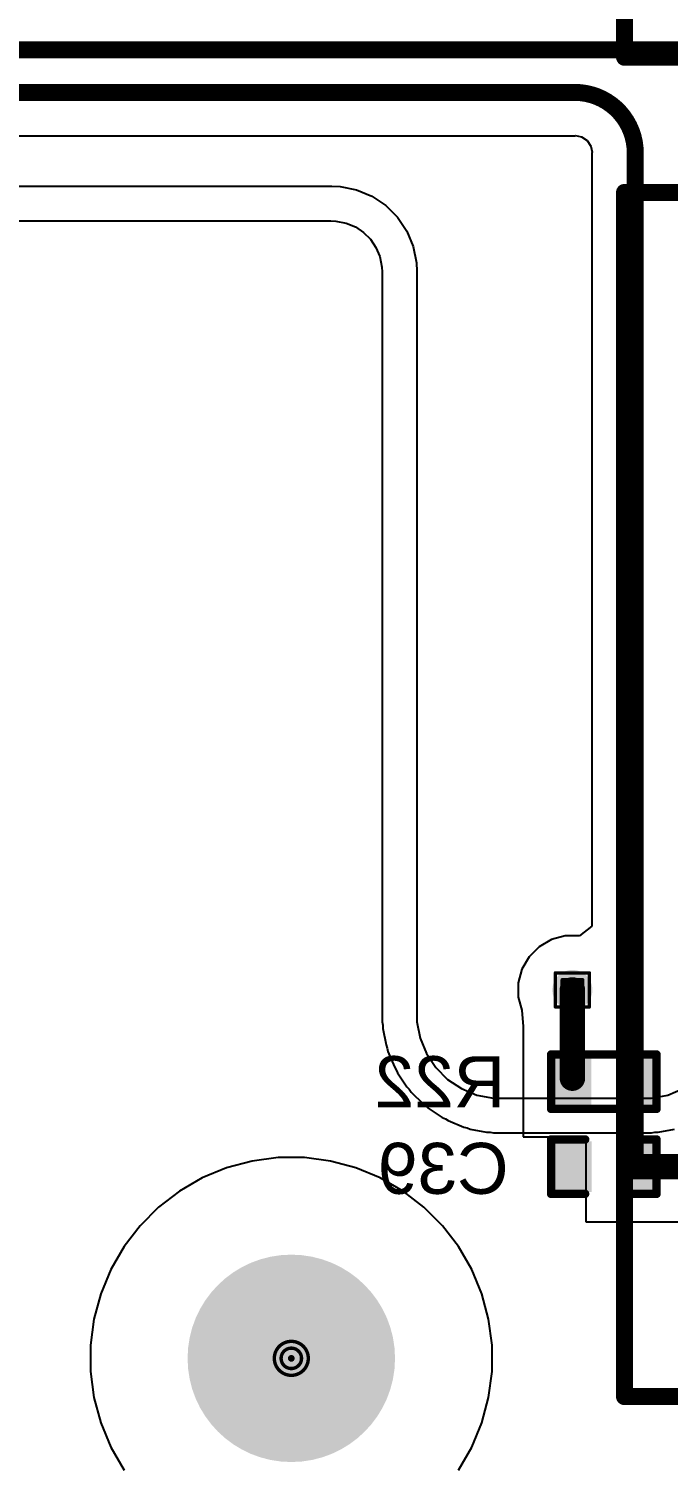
# Model space of a CAD drawing. Header units: inches. Extents: x 0 to 386, y 0 to 148.
# Drawn here: x 164.97 to 174.52, y 10.62 to 32.07 of the extents above; entities that cross this region are included whole.
import ezdxf

# ---------------------------------------------------------------- set-up
doc = ezdxf.new("R2010")
doc.units = ezdxf.units.IN
for name, color, linetype in [('Bottom Layer', 5, 'Continuous'), ('Bottom Overlay', 54, 'Continuous'), ('Bottom Paste', 16, 'Continuous'), ('Bottom Solder', 6, 'Continuous'), ('Drill Drawing', 1, 'Continuous'), ('Multi-Layer', 9, 'Continuous'), ('Pad Holes', 156, 'Continuous'), ('Top Layer', 1, 'Continuous'), ('Top Overlay', 2, 'Continuous'), ('Top Solder', 216, 'Continuous'), ('Via Holes', 16, 'Continuous')]:
    doc.layers.add(name, color=color, linetype=linetype)
doc.styles.add('Arial', font='', dxfattribs={"height": 0.2})
doc.styles.get('Arial').set_extended_font_data('Arial')

# ---------------------------------------------------------------- blocks, each defined once
blk = doc.blocks.new('R___0402_B_51')
at = {"layer": 'Bottom Layer'}
for points in [[(-0.2412999999999999, 0.3174999999999999), (-0.2413000000000001, -0.3175), (-0.6985, -0.3174999999999999), (-0.6985, 0.3175)], [(0.6985, 0.3174999999999999), (0.6985, -0.3175), (0.2412999999999999, -0.3174999999999999), (0.2413000000000001, 0.3175)]]:
    blk.add_hatch(color=5, dxfattribs=at).paths.add_polyline_path(points)
at = {"layer": 'Bottom Paste'}
for points in [[(-0.2412999999999999, 0.3174999999999999), (-0.2413000000000001, -0.3175), (-0.6985, -0.3174999999999999), (-0.6985, 0.3175)], [(0.6985, 0.3174999999999999), (0.6985, -0.3175), (0.2412999999999999, -0.3174999999999999), (0.2413000000000001, 0.3175)]]:
    blk.add_hatch(color=16, dxfattribs=at).paths.add_polyline_path(points)
at = {"layer": 'Bottom Solder'}
for points in [[(-0.1862988399999999, 0.3725011599999999), (-0.18629884, -0.3725011600000001), (-0.75350116, -0.3725011599999999), (-0.75350116, 0.3725011600000001)], [(0.75350116, 0.3725011599999999), (0.75350116, -0.3725011600000001), (0.1862988399999999, -0.3725011599999999), (0.18629884, 0.3725011600000001)]]:
    blk.add_hatch(color=6, dxfattribs=at).paths.add_polyline_path(points)
at = {"layer": 'Bottom Overlay'}
for points, const_width in [([(-0.7874, 0.4064), (0.7874, 0.4064)], 0.127), ([(-0.7874, -0.4064), (-0.7874, 0.4064)], 0.127), ([(-0.8128, 0.4318), (0.8128, 0.4318)], 0.0032258), ([(0.7874, -0.4064), (0.7874, 0.4064)], 0.127), ([(-0.7874, -0.4064), (0.7874, -0.4064)], 0.127)]:
    blk.add_lwpolyline(points, dxfattribs=dict(at, const_width=const_width))
for points, const_width in [([(-0.8191499999999999, 0.4064, 1), (-0.7556499999999999, 0.4064, 1)], 0.0635), ([(-0.8191499999999999, 0.4064, 1), (-0.7556499999999999, 0.4064, 1)], 0.0635), ([(-0.81360518, 0.4318, 1), (-0.8119948199999999, 0.4318, 1)], 0.0016129), ([(0.7556499999999999, 0.4064, 1), (0.8191499999999999, 0.4064, 1)], 0.0635), ([(0.7556499999999999, 0.4064, 1), (0.8191499999999999, 0.4064, 1)], 0.0635), ([(0.8119948199999999, 0.4318, 1), (0.81360518, 0.4318, 1)], 0.0016129), ([(-0.8191499999999999, -0.4064, 1), (-0.7556499999999999, -0.4064, 1)], 0.0635), ([(-0.8191499999999999, -0.4064, 1), (-0.7556499999999999, -0.4064, 1)], 0.0635), ([(0.7556499999999999, -0.4064, 1), (0.8191499999999999, -0.4064, 1)], 0.0635), ([(0.7556499999999999, -0.4064, 1), (0.8191499999999999, -0.4064, 1)], 0.0635)]:
    blk.add_lwpolyline(points, format="xyb", close=True, dxfattribs=dict(at, const_width=const_width))
blk = doc.blocks.new('____0402_B_87')
at = {"layer": 'Bottom Layer'}
for points in [[(-0.2412999999999999, 0.3174999999999999), (-0.2413000000000001, -0.3175), (-0.6985, -0.3174999999999999), (-0.6985, 0.3175)], [(0.6985, 0.3174999999999999), (0.6985, -0.3175), (0.2412999999999999, -0.3174999999999999), (0.2413000000000001, 0.3175)]]:
    blk.add_hatch(color=5, dxfattribs=at).paths.add_polyline_path(points)
at = {"layer": 'Bottom Paste'}
for points in [[(-0.2412999999999999, 0.3174999999999999), (-0.2413000000000001, -0.3175), (-0.6985, -0.3174999999999999), (-0.6985, 0.3175)], [(0.6985, 0.3174999999999999), (0.6985, -0.3175), (0.2412999999999999, -0.3174999999999999), (0.2413000000000001, 0.3175)]]:
    blk.add_hatch(color=16, dxfattribs=at).paths.add_polyline_path(points)
at = {"layer": 'Bottom Solder'}
for points in [[(-0.1813001199999999, 0.3774998799999999), (-0.1813001200000001, -0.3774998800000001), (-0.7584998799999999, -0.3774998799999999), (-0.7584998799999999, 0.3774998800000001)], [(0.7584998799999999, 0.3774998799999999), (0.7584998799999999, -0.3774998800000001), (0.1813001199999999, -0.3774998799999999), (0.1813001200000001, 0.3774998800000001)]]:
    blk.add_hatch(color=6, dxfattribs=at).paths.add_polyline_path(points)
at = {"layer": 'Bottom Overlay', "const_width": 0.127}
for points in [[(-0.7874, 0.4064), (-0.2794, 0.4064)], [(-0.7874, -0.4064), (-0.7874, 0.4064)], [(0.2794, 0.4064), (0.7874, 0.4064)], [(0.7874, -0.4064), (0.7874, 0.4064)], [(-0.7874, -0.4064), (-0.2794, -0.4064)], [(0.2794, -0.4064), (0.7874, -0.4064)]]:
    blk.add_lwpolyline(points, dxfattribs=at)
at = {"layer": 'Bottom Overlay', "const_width": 0.0635}
for points in [[(-0.8191499999999999, 0.4064, 1), (-0.7556499999999999, 0.4064, 1)], [(-0.8191499999999999, 0.4064, 1), (-0.7556499999999999, 0.4064, 1)], [(-0.31115, 0.4064, 1), (-0.24765, 0.4064, 1)], [(0.24765, 0.4064, 1), (0.31115, 0.4064, 1)], [(0.7556499999999999, 0.4064, 1), (0.8191499999999999, 0.4064, 1)], [(0.7556499999999999, 0.4064, 1), (0.8191499999999999, 0.4064, 1)], [(-0.8191499999999999, -0.4064, 1), (-0.7556499999999999, -0.4064, 1)], [(-0.8191499999999999, -0.4064, 1), (-0.7556499999999999, -0.4064, 1)], [(-0.31115, -0.4064, 1), (-0.24765, -0.4064, 1)], [(0.24765, -0.4064, 1), (0.31115, -0.4064, 1)], [(0.7556499999999999, -0.4064, 1), (0.8191499999999999, -0.4064, 1)], [(0.7556499999999999, -0.4064, 1), (0.8191499999999999, -0.4064, 1)]]:
    blk.add_lwpolyline(points, format="xyb", close=True, dxfattribs=at)

msp = doc.modelspace()

# ---------------------------------------------------------------- hatches: boundary and pattern name
at = {"layer": 'Bottom Layer'}
h = msp.add_hatch(color=5, dxfattribs=at)
edge = h.paths.add_edge_path()
edge.add_arc((173.08984686, 17.69898416), 0.2999994, 0, 360)
at = {"layer": 'Bottom Solder'}
h = msp.add_hatch(color=6, dxfattribs=at)
edge = h.paths.add_edge_path()
edge.add_arc((168.88986034, 12.19200762), 0.0508, 0, 360)
at = {"layer": 'Pad Holes'}
h = msp.add_hatch(color=7, dxfattribs=at)
edge = h.paths.add_edge_path()
edge.add_arc((168.88986034, 12.19200762), 1.54999944, 0, 360)
at = {"layer": 'Top Layer'}
h = msp.add_hatch(color=1, dxfattribs=at)
edge = h.paths.add_edge_path()
edge.add_arc((173.08984686, 17.69898416), 0.2999994, 0, 360)
at = {"layer": 'Top Solder'}
h = msp.add_hatch(color=216, dxfattribs=at)
edge = h.paths.add_edge_path()
edge.add_arc((168.88986034, 12.19200762), 0.0508, 0, 360)
at = {"layer": 'Via Holes'}
h = msp.add_hatch(color=7, dxfattribs=at)
edge = h.paths.add_edge_path()
edge.add_arc((173.08984686, 17.69898416), 0.1499997, 0, 360)

# ---------------------------------------------------------------- linework, layer by layer
at = {"layer": 'Bottom Layer'}
for p, q in [((137.29472922, 30.467554), (173.12639492, 30.46755654)), ((173.12639492, 30.46755654), (173.13833546, 30.46993144)), ((173.13833546, 30.46993144), (173.2261077, 30.45247148)), ((173.2261077, 30.45247148), (173.3106389, 30.39599204)), ((173.3106389, 30.39599204), (173.36711834, 30.31146084)), ((173.36711834, 30.31146084), (173.3845783, 30.22368352)), ((173.3845783, 30.22368352), (173.38220594, 30.21175314)), ((173.38220594, 30.21175314), (173.38220594, 18.649696)), ((172.77797042, 18.4519189), (172.5937239, 18.3455437)), ((172.98347166, 18.50698356), (172.77797042, 18.4519189)), ((173.19621952, 18.50698356), (172.98347166, 18.50698356)), ((173.38220594, 18.649696), (173.19621952, 18.50698356)), ((172.5937239, 18.3455437), (172.44328732, 18.19510712)), ((172.44328732, 18.19510712), (172.33691212, 18.0108606)), ((172.33691212, 18.0108606), (172.28184746, 17.80535936)), ((172.28184746, 17.80535936), (172.28184746, 17.59260896)), ((172.28184746, 17.59260896), (172.33377268, 17.39881966)), ((172.33377268, 17.39881966), (172.35324432, 17.15288416)), ((172.35324432, 17.15288416), (172.35324178, 17.15288162)), ((172.35324178, 17.15288162), (172.35324686, 17.15287908)), ((172.35324686, 17.15287908), (172.35324686, 15.50188416)), ((172.35324686, 15.50188416), (173.29304686, 15.50188416)), ((173.29304686, 15.50188416), (173.29304686, 14.23189178)), ((167.92347416, 15.03889042), (167.56015002, 14.88839796)), ((168.30333624, 15.14067584), (167.92347416, 15.03889042)), ((168.69323132, 15.1920067), (168.30333624, 15.14067584)), ((169.0864919, 15.1920067), (168.69323132, 15.1920067)), ((169.47638698, 15.14067584), (169.0864919, 15.1920067)), ((169.85624906, 15.03889042), (169.47638698, 15.14067584)), ((170.2195732, 14.88839796), (169.85624906, 15.03889042)), ((167.56015002, 14.88839796), (167.21957412, 14.6917664)), ((170.5601491, 14.6917664), (170.2195732, 14.88839796)), ((167.21957412, 14.6917664), (166.90758084, 14.45236378)), ((170.87214238, 14.45236378), (170.5601491, 14.6917664)), ((166.90758084, 14.45236378), (166.62950418, 14.17428712)), ((171.15021904, 14.17428712), (170.87214238, 14.45236378)), ((166.62950418, 14.17428712), (166.39010156, 13.86229384)), ((171.38962166, 13.86229384), (171.15021904, 14.17428712)), ((173.29304686, 14.23189178), (174.76624686, 14.23189178)), ((166.39010156, 13.86229384), (166.19347, 13.52171794)), ((171.58625322, 13.52171794), (171.38962166, 13.86229384)), ((166.19347, 13.52171794), (166.04297754, 13.1583938)), ((171.73674568, 13.1583938), (171.58625322, 13.52171794)), ((166.04297754, 13.1583938), (165.94119212, 12.77853172)), ((171.8385311, 12.77853172), (171.73674568, 13.1583938)), ((165.94119212, 12.77853172), (165.88986126, 12.38863664)), ((171.88985942, 12.38863664), (171.8385311, 12.77853172)), ((165.88986126, 12.38863664), (165.88986126, 11.99537606)), ((171.88985942, 11.99537606), (171.88985942, 12.38863664)), ((165.88986126, 11.99537606), (165.94119212, 11.60548098)), ((171.8385311, 11.60548098), (171.88985942, 11.99537606)), ((165.94119212, 11.60548098), (166.04297754, 11.2256189)), ((171.73674568, 11.2256189), (171.8385311, 11.60548098)), ((166.04297754, 11.2256189), (166.19347, 10.86229476)), ((171.58625322, 10.86229476), (171.73674568, 11.2256189)), ((166.19347, 10.86229476), (166.39010156, 10.52171886)), ((171.38962166, 10.52171886), (171.58625322, 10.86229476))]:
    msp.add_line(p, q, dxfattribs=at)
for points, const_width in [([(118.60096168, 31.74998984), (193.13953244, 31.75)], 0.254), ([(117.44196984, 31.11499238), (173.12639492, 31.11499746)], 0.254), ([(174.02964686, 16.32738416), (174.02964686, 30.21175314)], 0.254), ([(173.08984686, 16.38017806), (173.08984686, 17.69898416)], 0.3809999999999999), ([(174.02964686, 15.05739178), (174.02964686, 16.32738416)], 0.254), ([(174.02964686, 15.05739178), (176.32163618, 15.05739178)], 0.3809999999999999)]:
    msp.add_lwpolyline(points, dxfattribs=dict(at, const_width=const_width))
at = {"layer": 'Bottom Layer', "const_width": 0.254}
msp.add_lwpolyline([(173.12639492, 31.115, -0.4142143860117096), (174.02964686, 30.21175059999999)], format="xyb", dxfattribs=at)
at = {"layer": 'Bottom Layer'}
for points, const_width in [([(173.06289492, 31.115, 1), (173.18989492, 31.115, 1)], 0.127), ([(173.06289492, 31.11499746, 1), (173.18989492, 31.11499746, 1)], 0.127), ([(173.96614686, 30.21175314, 1), (174.09314686, 30.21175314, 1)], 0.127), ([(173.96614686, 30.21175059999999, 1), (174.09314686, 30.21175059999999, 1)], 0.127), ([(172.99459686, 17.69898416, 1), (173.18509686, 17.69898416, 1)], 0.1905), ([(172.99459686, 16.38017806, 1), (173.18509686, 16.38017806, 1)], 0.1905), ([(173.96614686, 16.32738416, 1), (174.09314686, 16.32738416, 1)], 0.127), ([(173.96614686, 16.32738416, 1), (174.09314686, 16.32738416, 1)], 0.127), ([(173.93439686, 15.05739178, 1), (174.12489686, 15.05739178, 1)], 0.1905), ([(173.96614686, 15.05739178, 1), (174.09314686, 15.05739178, 1)], 0.127)]:
    msp.add_lwpolyline(points, format="xyb", close=True, dxfattribs=dict(at, const_width=const_width))
at = {"layer": 'Drill Drawing', "const_width": 0.0508}
for points in [[(172.83584686, 17.95298416), (173.34384686, 17.95298416)], [(172.83584686, 17.44498416), (172.83584686, 17.95298416)], [(172.93744686, 17.85138416), (173.24224686, 17.85138416)], [(172.93744686, 17.54658416), (172.93744686, 17.85138416)], [(173.24224686, 17.54658416), (173.24224686, 17.85138416)], [(173.34384686, 17.44498416), (173.34384686, 17.95298416)], [(172.83584686, 17.44498416), (173.34384686, 17.44498416)], [(172.93744686, 17.54658416), (173.24224686, 17.54658416)]]:
    msp.add_lwpolyline(points, dxfattribs=at)
at = {"layer": 'Drill Drawing'}
for points, const_width in [([(172.82314686, 17.95298416, 1), (172.84854686, 17.95298416, 1)], 0.0254), ([(172.82314686, 17.95298416, 1), (172.84854686, 17.95298416, 1)], 0.0254), ([(172.92474686, 17.85138416, 1), (172.95014686, 17.85138416, 1)], 0.0254), ([(172.92474686, 17.85138416, 1), (172.95014686, 17.85138416, 1)], 0.0254), ([(173.22954686, 17.85138416, 1), (173.25494686, 17.85138416, 1)], 0.0254), ([(173.22954686, 17.85138416, 1), (173.25494686, 17.85138416, 1)], 0.0254), ([(173.33114686, 17.95298416, 1), (173.35654686, 17.95298416, 1)], 0.0254), ([(173.33114686, 17.95298416, 1), (173.35654686, 17.95298416, 1)], 0.0254), ([(172.82314686, 17.44498416, 1), (172.84854686, 17.44498416, 1)], 0.0254), ([(172.82314686, 17.44498416, 1), (172.84854686, 17.44498416, 1)], 0.0254), ([(172.92474686, 17.54658416, 1), (172.95014686, 17.54658416, 1)], 0.0254), ([(172.92474686, 17.54658416, 1), (172.95014686, 17.54658416, 1)], 0.0254), ([(173.22954686, 17.54658416, 1), (173.25494686, 17.54658416, 1)], 0.0254), ([(173.22954686, 17.54658416, 1), (173.25494686, 17.54658416, 1)], 0.0254), ([(173.33114686, 17.44498416, 1), (173.35654686, 17.44498416, 1)], 0.0254), ([(173.33114686, 17.44498416, 1), (173.35654686, 17.44498416, 1)], 0.0254), ([(169.14386034, 12.19200762, 1), (168.63586034, 12.19200762, 1)], 0.0508), ([(169.04226034, 12.19200762, 1), (168.73746034, 12.19200762, 1)], 0.0508), ([(168.62316034, 12.19200762, 1), (168.64856034, 12.19200762, 1)], 0.0254), ([(168.72476034, 12.19200762, 1), (168.75016034, 12.19200762, 1)], 0.0254), ([(169.02956034, 12.19200762, 1), (169.05496034, 12.19200762, 1)], 0.0254), ([(169.13116034, 12.19200762, 1), (169.15656034, 12.19200762, 1)], 0.0254)]:
    msp.add_lwpolyline(points, format="xyb", close=True, dxfattribs=dict(at, const_width=const_width))
at = {"layer": 'Multi-Layer'}
for p, q in [((167.92347416, 15.03889042), (167.56015002, 14.88839796)), ((168.30333624, 15.14067584), (167.92347416, 15.03889042)), ((168.69323132, 15.1920067), (168.30333624, 15.14067584)), ((168.88986034, 15.1920067), (168.69323132, 15.1920067)), ((169.0864919, 15.1920067), (168.88986034, 15.1920067)), ((169.47638698, 15.14067584), (169.0864919, 15.1920067)), ((169.85624906, 15.03889042), (169.47638698, 15.14067584)), ((170.2195732, 14.88839796), (169.85624906, 15.03889042)), ((167.56015002, 14.88839796), (167.21957412, 14.6917664)), ((170.5601491, 14.6917664), (170.2195732, 14.88839796)), ((167.21957412, 14.6917664), (166.90758084, 14.45236378)), ((170.87214238, 14.45236378), (170.5601491, 14.6917664)), ((166.90758084, 14.45236378), (166.62950418, 14.17428712)), ((171.15021904, 14.17428712), (170.87214238, 14.45236378)), ((166.62950418, 14.17428712), (166.39010156, 13.86229384)), ((171.38962166, 13.86229384), (171.15021904, 14.17428712)), ((166.39010156, 13.86229384), (166.19347, 13.52171794)), ((171.58625322, 13.52171794), (171.38962166, 13.86229384)), ((166.19347, 13.52171794), (166.04297754, 13.1583938)), ((171.73674568, 13.1583938), (171.58625322, 13.52171794)), ((166.04297754, 13.1583938), (165.94119212, 12.77853172)), ((171.8385311, 12.77853172), (171.73674568, 13.1583938)), ((165.94119212, 12.77853172), (165.88986126, 12.38863664)), ((171.88985942, 12.38863664), (171.8385311, 12.77853172)), ((165.88986126, 12.38863664), (165.88986126, 12.19200762)), ((171.88985942, 12.19200762), (171.88985942, 12.38863664)), ((165.88986126, 12.19200762), (165.88986126, 12.19200762)), ((165.88986126, 12.19200762), (165.88986126, 11.99537606)), ((171.88985942, 11.99537606), (171.88985942, 12.19200762)), ((165.88986126, 11.99537606), (165.94119212, 11.60548098)), ((171.8385311, 11.60548098), (171.88985942, 11.99537606)), ((165.94119212, 11.60548098), (166.04297754, 11.2256189)), ((171.73674568, 11.2256189), (171.8385311, 11.60548098)), ((166.04297754, 11.2256189), (166.19347, 10.86229476)), ((171.58625322, 10.86229476), (171.73674568, 11.2256189)), ((166.19347, 10.86229476), (166.39010156, 10.52171886)), ((171.38962166, 10.52171886), (171.58625322, 10.86229476))]:
    msp.add_line(p, q, dxfattribs=at)
at = {"layer": 'Top Layer'}
for p, q in [((139.20567028, 29.71399696), (169.4942508, 29.71399442)), ((169.4942508, 29.71399442), (169.61873112, 29.7078781)), ((169.61873112, 29.7078781), (169.86291148, 29.65930822)), ((169.86291148, 29.65930822), (170.09292118, 29.56403282)), ((170.09292118, 29.56403282), (170.29992864, 29.42571712)), ((170.29992864, 29.42571712), (170.47597096, 29.2496748)), ((139.21842362, 29.19604524), (169.4815508, 29.1960427)), ((169.4815508, 29.1960427), (169.5551473, 29.19242574)), ((169.5551473, 29.19242574), (169.71183228, 29.16125994)), ((170.47597096, 29.2496748), (170.61428666, 29.04266734)), ((169.71183228, 29.16125994), (169.84758258, 29.10502942)), ((169.84758258, 29.10502942), (169.96974642, 29.02340398)), ((169.96974642, 29.02340398), (170.07365274, 28.91949766)), ((170.61428666, 29.04266734), (170.70956206, 28.81265764)), ((170.07365274, 28.91949766), (170.15528072, 28.79733382)), ((170.15528072, 28.79733382), (170.21151378, 28.6615759)), ((170.70956206, 28.81265764), (170.75813194, 28.56847728)), ((170.21151378, 28.6615759), (170.24267958, 28.50489346)), ((170.75813194, 28.56847728), (170.76424826, 28.44399696)), ((170.24267958, 28.50489346), (170.24629908, 28.43124362)), ((170.24629908, 28.43124362), (170.24629908, 17.34888072)), ((170.76424826, 28.44399696), (170.7642508, 28.44399696)), ((170.7642508, 28.44399696), (170.7642508, 17.34888072)), ((170.24629908, 17.34888072), (170.24629908, 17.22379588)), ((170.24629908, 17.22379588), (170.2562508, 17.17376296)), ((170.2562508, 17.17376296), (170.2562508, 17.12275214)), ((170.7642508, 17.34888072), (170.7642508, 17.22379588)), ((170.7642508, 17.22379588), (170.81305436, 16.97843442)), ((170.2562508, 17.12275214), (170.30505436, 16.87739068)), ((170.81305436, 16.97843442), (170.9087895, 16.74730966)), ((170.30505436, 16.87739068), (170.3245768, 16.83025844)), ((170.3245768, 16.83025844), (170.33452852, 16.78022298)), ((170.33452852, 16.78022298), (170.43026366, 16.54909822)), ((170.9087895, 16.74730966), (171.04777576, 16.53930144)), ((170.43026366, 16.54909822), (170.45860752, 16.50668022)), ((171.04777576, 16.53930144), (171.22467152, 16.36240568)), ((170.45860752, 16.50668022), (170.47812742, 16.45955306)), ((170.47812742, 16.45955306), (170.61711368, 16.2515423)), ((171.22467152, 16.36240568), (171.43267974, 16.22341942)), ((170.61711368, 16.2515423), (170.65319184, 16.21546414)), ((170.65319184, 16.21546414), (170.68153062, 16.17305376)), ((170.68153062, 16.17305376), (170.85842384, 15.996158)), ((171.43267974, 16.22341942), (171.6638045, 16.12768428)), ((171.6638045, 16.12768428), (171.90916596, 16.07888072)), ((174.27052522, 16.07888072), (174.51588668, 16.12768428)), ((174.51588668, 16.12768428), (174.74701144, 16.22341942)), ((170.85842384, 15.996158), (170.9008393, 15.96781668)), ((170.9008393, 15.96781668), (170.93691238, 15.9317436)), ((170.93691238, 15.9317436), (171.1449206, 15.79275734)), ((171.90916596, 16.07888072), (172.0342508, 16.07888072)), ((172.0342508, 16.07888072), (172.0342508, 16.07888072)), ((172.0342508, 16.07888072), (174.14544292, 16.07888072)), ((174.14544292, 16.07888072), (174.27052522, 16.07888072)), ((171.1449206, 15.79275734), (171.19205284, 15.7732349)), ((171.19205284, 15.7732349), (171.2344683, 15.74489358)), ((171.2344683, 15.74489358), (171.46559306, 15.64915844)), ((171.46559306, 15.64915844), (171.51563106, 15.63920672)), ((171.51563106, 15.63920672), (171.56276076, 15.61968428)), ((171.56276076, 15.61968428), (171.80812222, 15.57088072)), ((171.80812222, 15.57088072), (171.85913304, 15.57088072)), ((171.85913304, 15.57088072), (171.90916596, 15.560929)), ((171.90916596, 15.560929), (174.27052522, 15.560929)), ((174.27052522, 15.560929), (174.32055814, 15.57088072)), ((174.32055814, 15.57088072), (174.37156896, 15.57088072)), ((174.37156896, 15.57088072), (174.61693042, 15.61968428)), ((167.92347416, 15.03889042), (167.56015002, 14.88839796)), ((168.30333624, 15.14067584), (167.92347416, 15.03889042)), ((168.69323132, 15.1920067), (168.30333624, 15.14067584)), ((169.0864919, 15.1920067), (168.69323132, 15.1920067)), ((169.47638698, 15.14067584), (169.0864919, 15.1920067)), ((169.85624906, 15.03889042), (169.47638698, 15.14067584)), ((170.2195732, 14.88839796), (169.85624906, 15.03889042)), ((167.56015002, 14.88839796), (167.21957412, 14.6917664)), ((170.5601491, 14.6917664), (170.2195732, 14.88839796)), ((167.21957412, 14.6917664), (166.90758084, 14.45236378)), ((170.87214238, 14.45236378), (170.5601491, 14.6917664)), ((166.90758084, 14.45236378), (166.62950418, 14.17428712)), ((171.15021904, 14.17428712), (170.87214238, 14.45236378)), ((166.62950418, 14.17428712), (166.39010156, 13.86229384)), ((171.38962166, 13.86229384), (171.15021904, 14.17428712)), ((166.39010156, 13.86229384), (166.19347, 13.52171794)), ((171.58625322, 13.52171794), (171.38962166, 13.86229384)), ((166.19347, 13.52171794), (166.04297754, 13.1583938)), ((171.73674568, 13.1583938), (171.58625322, 13.52171794)), ((166.04297754, 13.1583938), (165.94119212, 12.77853172)), ((171.8385311, 12.77853172), (171.73674568, 13.1583938)), ((165.94119212, 12.77853172), (165.88986126, 12.38863664)), ((171.88985942, 12.38863664), (171.8385311, 12.77853172)), ((165.88986126, 12.38863664), (165.88986126, 11.99537606)), ((171.88985942, 11.99537606), (171.88985942, 12.38863664)), ((165.88986126, 11.99537606), (165.94119212, 11.60548098)), ((171.8385311, 11.60548098), (171.88985942, 11.99537606)), ((165.94119212, 11.60548098), (166.04297754, 11.2256189)), ((171.73674568, 11.2256189), (171.8385311, 11.60548098)), ((166.04297754, 11.2256189), (166.19347, 10.86229476)), ((171.58625322, 10.86229476), (171.73674568, 11.2256189)), ((166.19347, 10.86229476), (166.39010156, 10.52171886)), ((171.38962166, 10.52171886), (171.58625322, 10.86229476))]:
    msp.add_line(p, q, dxfattribs=at)
at = {"layer": 'Top Overlay', "const_width": 0.254}
for points in [[(173.86936016, 31.64000276), (173.86936016, 49.64000231999999)], [(173.86936016, 31.64000276), (191.86935972, 31.64000276)], [(173.86883438, 29.6199941), (191.86883394, 29.6199941)], [(173.86883438, 11.61999454), (173.86883438, 29.6199941)], [(173.86883438, 11.61999454), (191.86883394, 11.61999454)]]:
    msp.add_lwpolyline(points, dxfattribs=at)
at = {"layer": 'Top Overlay', "const_width": 0.127}
for points in [[(173.80586016, 31.64000276, 1), (173.93286016, 31.64000276, 1)], [(173.80586016, 31.64000276, 1), (173.93286016, 31.64000276, 1)], [(173.80533438, 29.6199941, 1), (173.93233438, 29.6199941, 1)], [(173.80533438, 29.6199941, 1), (173.93233438, 29.6199941, 1)], [(173.80533438, 11.61999454, 1), (173.93233438, 11.61999454, 1)], [(173.80533438, 11.61999454, 1), (173.93233438, 11.61999454, 1)]]:
    msp.add_lwpolyline(points, format="xyb", close=True, dxfattribs=at)

# ---------------------------------------------------------------- block references
for name, p in [('R___0402_B_51', (173.55974686, 16.32738416)), ('____0402_B_87', (173.55974686, 15.05739178))]:
    msp.add_blockref(name, p)

# ---------------------------------------------------------------- texts
at = {"layer": 'Bottom Overlay', "style": 'Arial', "text_generation_flag": 2}
for s, p in [('R22', (172.08621666, 15.94650862)), ('C39', (172.13701666, 14.65111624))]:
    msp.add_text(s, height=0.7619999999999999, dxfattribs=at).set_placement(p)

doc.saveas('drawing.dxf')
